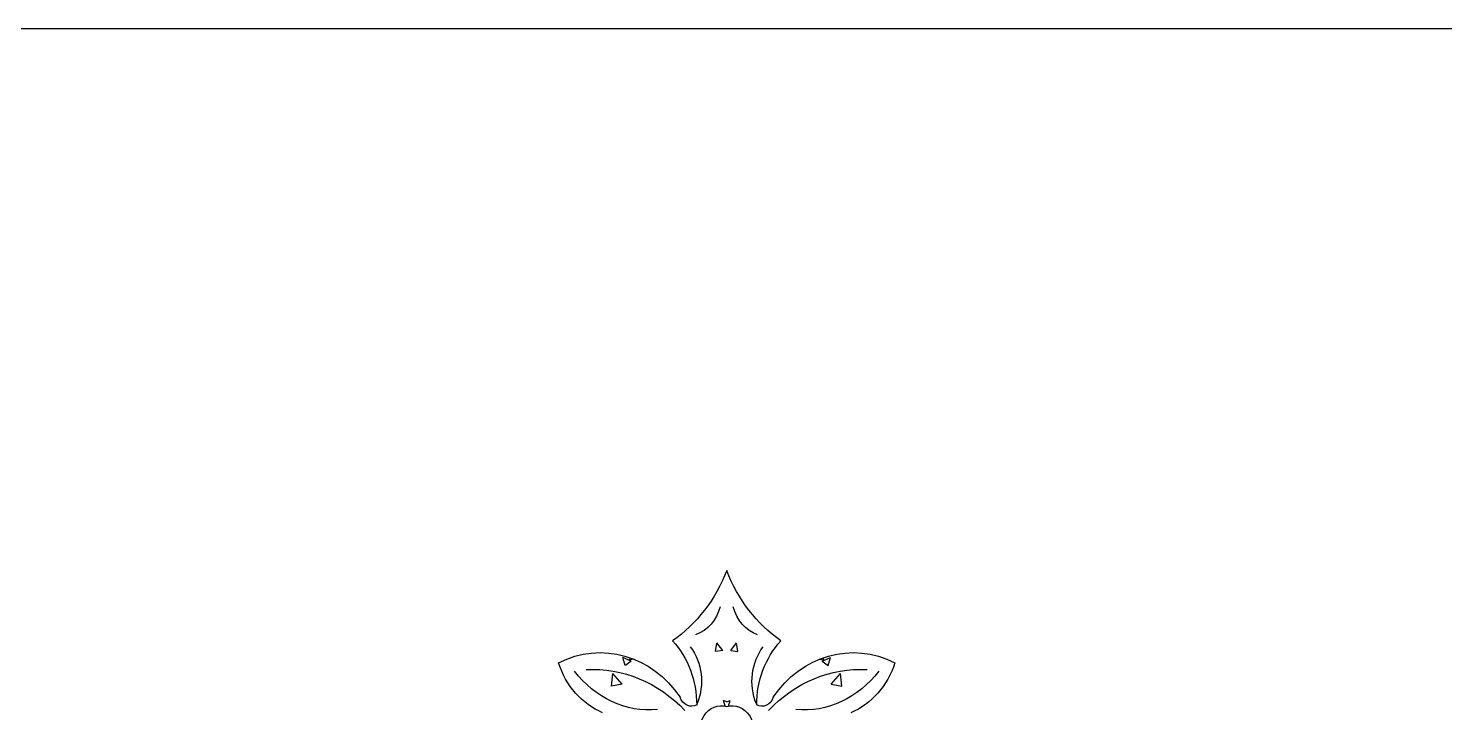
# Model space of a CAD drawing. Extents: x 12262 to 40734, y 30451 to 49613.
# Drawn here: x 30696 to 31788, y 34719 to 35246 of the extents above; entities that cross this region are included whole.
import ezdxf

# ---------------------------------------------------------------- set-up
doc = ezdxf.new("R2010")
doc.units = 0
doc.header["$LTSCALE"] = 0.85
doc.header["$MEASUREMENT"] = 0
doc.layers.get('0').update_dxf_attribs({"linetype": 'CONTINUOUS'})
doc.layers.add('www.cad-blocks.net', color=7, linetype='CONTINUOUS')

# ---------------------------------------------------------------- blocks, each defined once
blk = doc.blocks.new('A$C0DFF4785')
for p, q in [((1090.3, 2927.8), (1091.4, 2934.2)), ((1095.9, 2928.4), (1090.4, 2927.8)), ((1095.9, 2928.4), (1091.4, 2934.3)), ((1102.1, 2928.4), (1106.5, 2934.3)), ((1102.1, 2928.4), (1107.6, 2927.8)), ((1107.6, 2927.8), (1106.6, 2934.2)), ((1025.4, 2920.3), (1019, 2923.1)), ((1020.8, 2916.8), (1019, 2923)), ((1025.4, 2920.3), (1020.9, 2916.9)), ((1024.3, 2921.4), (1024.5, 2922.9)), ((1027.6, 2921.7), (1024.3, 2921.4)), ((1170.3, 2921.7), (1173.7, 2921.4)), ((1172.5, 2920.3), (1179, 2923.1)), ((1172.5, 2920.3), (1177.1, 2916.9)), ((1173.7, 2921.4), (1173.5, 2922.9)), ((1177.1, 2916.8), (1179, 2923)), ((1010.3, 2901), (1011.3, 2910.7)), ((1018.5, 2902.5), (1011.3, 2910.8)), ((1179.5, 2902.5), (1186.7, 2910.8)), ((1187.7, 2901), (1186.7, 2910.7)), ((1018.5, 2902.5), (1010.3, 2901.1)), ((1179.5, 2902.5), (1187.7, 2901.1)), ((1099, 2888.9), (1096.4, 2890)), ((1097.7, 2885.6), (1096.4, 2890)), ((1099, 2888.9), (1101.6, 2890)), ((1100.3, 2885.6), (1101.6, 2890))]:
    blk.add_line(p, q)
at = {"extrusion": (0, 0, -1)}
for centre, major_axis, start_param, end_param in [((1000.1, 3037.3), (0, 119.6), 1.976791, 2.58102), ((1197.9, 3037.3), (0, 119.6), 3.702165, 4.306394), ((1066.5, 2970.9), (0, 31.7), 1.84882, 2.836783), ((1131.4, 2970.9), (0, 31.7), 3.446402, 4.434365), ((1001.5, 2841.5), (0, 85.3), -0.431028, 0.931029), ((1013.5, 2886.6), (0, 69.3), 0.778848, 1.572709), ((1042.2, 2904.8), (0, 41.5), 0.878564, 1.997768), ((1155.8, 2904.8), (0, 41.5), 4.285417, 5.404622), ((1184.5, 2886.6), (0, 69.3), 4.710476, 5.504337), ((1196.5, 2841.5), (0, 85.3), -0.931029, 0.431028), ((1023.6, 2940.2), (0, 63.8), 3.503282, 4.374161), ((995.6, 2799.3), (0, 114.6), -0.047939, 0.760542), ((1202.4, 2799.3), (0, 114.6), -0.760542, 0.047939), ((1174.4, 2940.2), (0, 63.8), 1.909024, 2.779904), ((1039.4, 2966.1), (0, 83.5), 3.057667, 4.016993), ((1158.5, 2966.1), (0, 83.5), 2.266192, 3.225518), ((1071.9, 2895.8), (0, 10.3), 2.691465, 4.385417), ((1094.6, 2868.1), (0, 17.8), 2.86607, 6.558707), ((1103.4, 2868.1), (0, 17.8), -0.275522, 3.417115), ((1126.1, 2895.8), (0, 10.3), 1.897768, 3.59172)]:
    blk.add_ellipse(centre, major_axis=major_axis, ratio=0.9, start_param=start_param, end_param=end_param, dxfattribs=at)
blk = doc.blocks.new('FORMAT')
at = {"layer": 'www.cad-blocks.net', "color": 155, "true_color": 0x546d8e}
blk.add_line((14872.5, 35246), (40733.8, 35246), dxfattribs=at)

msp = doc.modelspace()

# ---------------------------------------------------------------- block references
for name, p in [('FORMAT', (0, 0)), ('A$C0DFF4785', (30135.3, 31838.2))]:
    msp.add_blockref(name, p)

doc.saveas('drawing.dxf')
